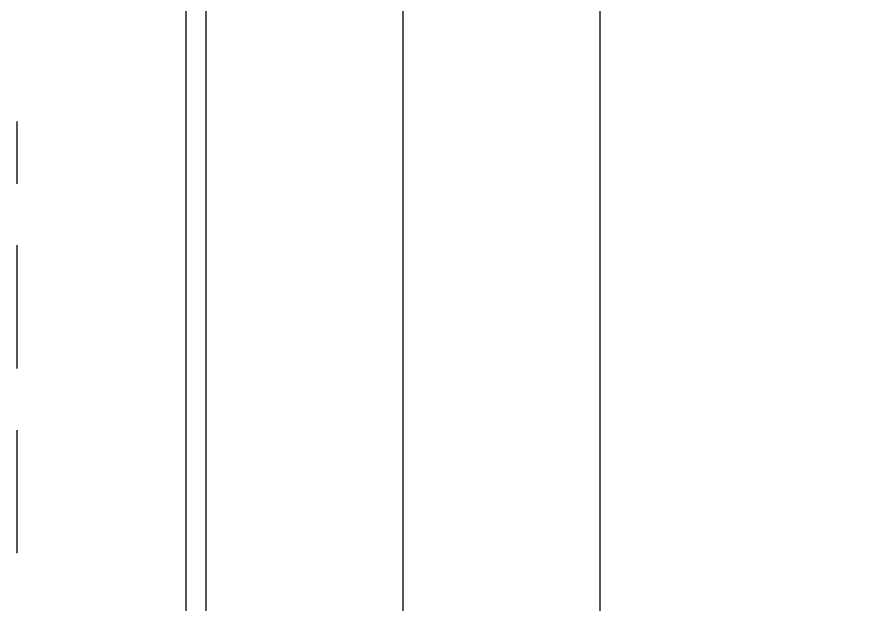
# Model space of a CAD drawing. Header units: inches. Extents: x 21 to 32698, y 13 to 3712.
# Drawn here: x 25458 to 25466.68, y 2603.14 to 2609.1 of the extents above; entities that cross this region are included whole.
import ezdxf

# ---------------------------------------------------------------- set-up
doc = ezdxf.new("R2010")
doc.units = ezdxf.units.IN
doc.header["$MEASUREMENT"] = 0
doc.linetypes.add('1+1 dbx a2$0$374_BLD_A1_BLOK_2$0$HIDDEN', pattern=[0.375, 0.25, -0.125])
for name, color, linetype, lineweight in [('Z_MİM_-KM-ALUMINIUM-09', 8, 'Continuous', 25), ('Z_MİM_-KM-STEEL-09', 8, 'Continuous', 25), ('Z_MİM_00', 8, 'Continuous', 25)]:
    doc.layers.add(name, color=color, linetype=linetype, lineweight=lineweight)

# ---------------------------------------------------------------- blocks, each defined once
blk = doc.blocks.new('-KM_AL. PARAPET KAPLAMA')
at = {"layer": 'Z_MİM_-KM-ALUMINIUM-09'}
for points, elevation in [([(-14.79828749225271, -35.80001103181166), (-14.79828749225271, -36.00001103180876), (-16.9982874922498, -36.00001103180876), (-16.99828749224252, 102.8702754084661), (-12.69828749223234, 102.8702754084661), (-12.69828749223234, 106.4890459971029), (-12.49828749223525, 106.4890459971029), (-12.49828749223525, 102.6702754084663), (-16.79828749224543, 102.6702754084663), (-16.7982874922527, -35.80001103181166), (59.79203167667582, -35.80001103182076)], 0.0058164717895275), ([(59.79203167667582, -35.80001103182076), (59.79203167667582, -36.00001103181785), (-14.29828749225271, -36.00001103180876), (-14.29828749225271, -35.80001103181166)], -0.005105907344398)]:
    blk.add_lwpolyline(points, dxfattribs=dict(at, elevation=elevation))
at = {"layer": 'Z_MİM_-KM-STEEL-09'}
for p, q in [((-12.79828749225271, -31.80001103181167, -0.0051059057360584), (57.49615588769666, -31.80001103182076, -0.005029029456211)), ((-14.79828749225271, -33.80001103181167, -0.0064930841928766), (57.49615588768211, -33.80001103182076, -0.0064162079130292))]:
    blk.add_line(p, q, dxfattribs=at)
blk = doc.blocks.new('-KM_Çatı A Kesiti')
blk.add_blockref('-KM_AL. PARAPET KAPLAMA', (10.00671904560295, 0))

msp = doc.modelspace()

# ---------------------------------------------------------------- linework, layer by layer
at = {"layer": 'Z_MİM_00', "linetype": '1+1 dbx a2$0$374_BLD_A1_BLOK_2$0$HIDDEN', "ltscale": 5}
msp.add_line((25457.99980794832, 2577.410074719429, 0.006509979609814), (25457.99980794832, 2608.042582886568, 0.006509979609814), dxfattribs=at)

# ---------------------------------------------------------------- block references
at = {"layer": 'Z_MİM_00', "rotation": 270}
msp.add_blockref('-KM_Çatı A Kesiti', (25495.71356614938, 2652.083724848103), dxfattribs=at)

doc.saveas('drawing.dxf')
